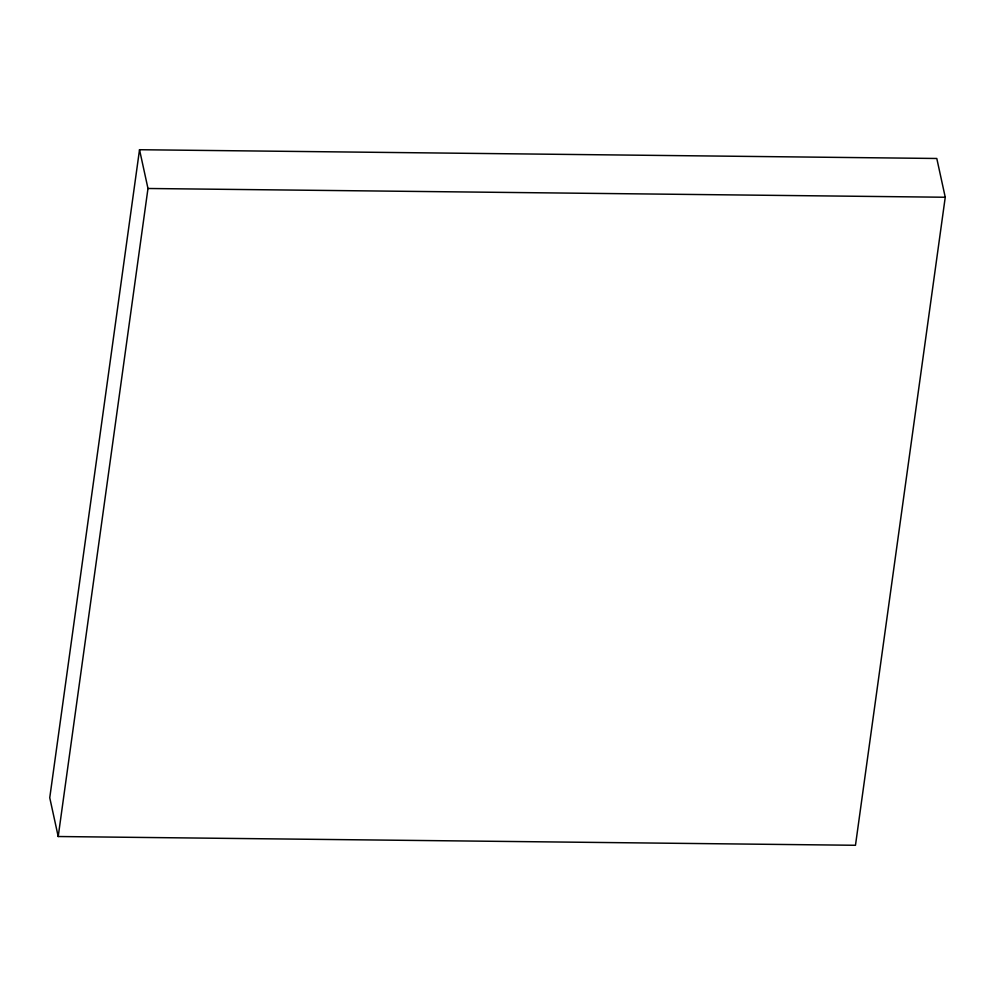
<?xml version="1.0" encoding="UTF-8"?>
<svg xmlns="http://www.w3.org/2000/svg" width="995" height="995" viewBox="0 0 995 995"><rect width="100%" height="100%" fill="white"/><g stroke="black" fill="none" stroke-linecap="round" stroke-linejoin="round"><path stroke-width="1.49" d="M139.524 149.723L49.75 797.754L58.207 836.521L855.476 845.277L945.25 197.246L936.793 158.479L139.524 149.723L147.981 188.49L58.207 836.521M147.981 188.49L945.25 197.246"/></g></svg>
